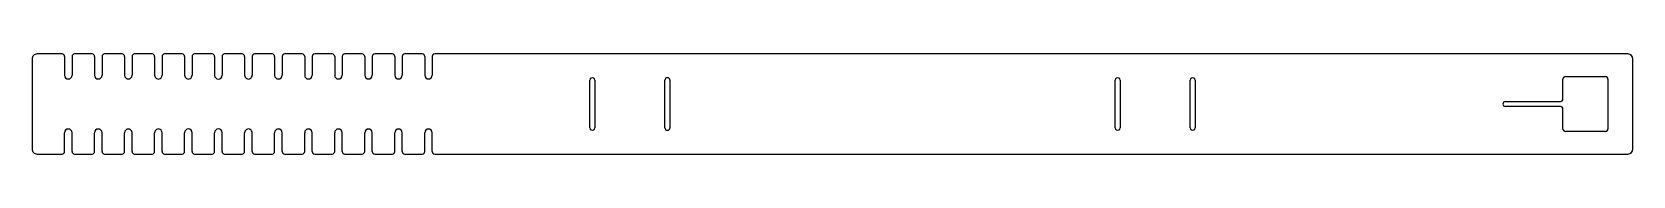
# Model space of a CAD drawing. Extents: x 230 to 2044, y 825 to 938.
import ezdxf

# ---------------------------------------------------------------- set-up
doc = ezdxf.new("R2010")
doc.units = 0
doc.layers.get('0').update_dxf_attribs({"linetype": 'CONTINUOUS'})
doc.layers.add('AXES', color=7, linetype='CONTINUOUS')
doc.layers.add('COPIE_GEOM', color=7, linetype='CONTINUOUS')

msp = doc.modelspace()

# ---------------------------------------------------------------- linework, layer by layer
at = {"color": 5}
for points in [[(229.819935, 932.24334), (229.819935, 830.196097)], [(674.859307, 935.077988), (674.859307, 913.818144)], [(683.363242, 935.077988), (683.363242, 913.818144)], [(2038.3239, 937.912635), (686.19789, 937.912635)], [(2043.99315, 830.196097), (2043.99315, 932.24334)], [(674.859307, 827.361452), (674.859307, 848.621294)], [(683.363242, 827.361452), (683.363242, 848.621294)], [(686.19789, 824.526806), (2038.3239, 824.526806)]]:
    msp.add_lwpolyline(points, dxfattribs=at)
at = {"color": 1}
for points in [[(861.9459, 854.290585), (861.9459, 908.148853)], [(867.615225, 908.148853), (867.615225, 854.290585)], [(946.985325, 854.290585), (946.985325, 908.148853)], [(952.654575, 908.148853), (952.654575, 854.290585)], [(1457.2215, 854.290585), (1457.2215, 908.148853)], [(1462.890825, 908.148853), (1462.890825, 854.290585)], [(1542.26085, 854.290585), (1542.26085, 908.148853)], [(1547.930175, 908.148853), (1547.930175, 854.290585)], [(1964.62305, 886.88901), (1964.62305, 909.566176)], [(1967.45775, 912.400821), (2012.81205, 912.400821)], [(2015.646675, 909.566176), (2015.646675, 852.873263)], [(1899.426225, 884.054365), (1961.788425, 884.054365)], [(1961.788425, 878.385074), (1899.426225, 878.385074)], [(1964.62305, 852.873263), (1964.62305, 875.550428)], [(2012.81205, 850.038617), (1967.45775, 850.038617)]]:
    msp.add_lwpolyline(points, dxfattribs=at)
at = {"color": 5}
for points in [[(231.480432, 936.252138), (230.417233, 935.188939), (229.819934, 933.746931), (229.819935, 932.24334)], [(235.48923, 937.912635), (233.985639, 937.912636), (232.543631, 937.315337), (231.480432, 936.252138)], [(674.029059, 937.082387), (673.497459, 937.613986), (672.776455, 937.912635), (672.02466, 937.912635)], [(674.859307, 935.077988), (674.859308, 935.829783), (674.560659, 936.550787), (674.029059, 937.082387)], [(684.193491, 937.082387), (683.661891, 936.550787), (683.363242, 935.829783), (683.363242, 935.077988)], [(686.19789, 937.912635), (685.446095, 937.912635), (684.725091, 937.613986), (684.193491, 937.082387)], [(2043.99315, 932.24334), (2043.993152, 935.374389), (2041.454948, 937.912612), (2038.3239, 937.912635)], [(229.819935, 830.196097), (229.819935, 828.692507), (230.417234, 827.2505), (231.480433, 826.187301)], [(231.480433, 826.187301), (232.543632, 825.124103), (233.98564, 824.526805), (235.48923, 824.526806)], [(672.02466, 824.526806), (672.776455, 824.526805), (673.497459, 824.825454), (674.029058, 825.357054)], [(674.029058, 825.357054), (674.560658, 825.888653), (674.859307, 826.609656), (674.859307, 827.361452)], [(683.363242, 827.361452), (683.363242, 826.609656), (683.661892, 825.888653), (684.193492, 825.357054)], [(684.193492, 825.357054), (684.725091, 824.825454), (685.446095, 824.526805), (686.19789, 824.526806)], [(2038.3239, 824.526806), (2041.454947, 824.526828), (2043.99315, 827.06505), (2043.99315, 830.196097)]]:
    msp.add_open_spline(points, degree=3, dxfattribs=at)
at = {"color": 1}
for points in [[(863.363231, 910.603743), (862.486184, 910.097379), (861.9459, 909.16158), (861.9459, 908.148853)], [(866.197894, 910.603743), (865.320846, 911.110106), (864.240279, 911.110106), (863.363231, 910.603743)], [(867.615225, 908.148853), (867.615225, 909.16158), (867.074941, 910.097379), (866.197894, 910.603743)], [(949.81995, 910.972588), (948.258678, 910.972588), (946.991335, 909.710114), (946.985325, 908.148853)], [(952.654575, 908.148853), (952.648565, 909.710114), (951.381222, 910.972588), (949.81995, 910.972588)], [(1458.638831, 910.603743), (1457.761784, 910.097379), (1457.2215, 909.16158), (1457.2215, 908.148853)], [(1461.473494, 910.603743), (1460.596446, 911.110106), (1459.515879, 911.110106), (1458.638831, 910.603743)], [(1462.890825, 908.148853), (1462.890825, 909.16158), (1462.350541, 910.097379), (1461.473494, 910.603743)], [(1543.678181, 910.603743), (1542.801134, 910.097379), (1542.26085, 909.16158), (1542.26085, 908.148853)], [(1546.512844, 910.603743), (1545.635796, 911.110106), (1544.555229, 911.110106), (1543.678181, 910.603743)], [(1547.930175, 908.148853), (1547.930175, 909.16158), (1547.389891, 910.097379), (1546.512844, 910.603743)], [(1965.453318, 911.570592), (1964.921707, 911.038991), (1964.62305, 910.31798), (1964.62305, 909.566176)], [(1967.45775, 912.400821), (1966.705946, 912.400835), (1965.984929, 912.102192), (1965.453318, 911.570592)], [(2015.646675, 909.566176), (2015.646675, 911.131699), (2014.377573, 912.400809), (2012.81205, 912.400821)], [(1899.426225, 884.054365), (1897.861263, 884.05356), (1896.593037, 882.784682), (1896.593037, 881.219719)], [(1896.593037, 881.219719), (1896.593037, 879.654757), (1897.861263, 878.385879), (1899.426225, 878.385074)], [(1961.788425, 884.054365), (1963.353948, 884.054376), (1964.62305, 885.323487), (1964.62305, 886.88901)], [(1964.62305, 875.550428), (1964.62305, 877.115951), (1963.353949, 878.385062), (1961.788425, 878.385074)], [(861.9459, 854.290585), (861.9459, 853.277857), (862.486184, 852.342059), (863.363231, 851.835695)], [(866.197894, 851.835695), (867.074941, 852.342059), (867.615225, 853.277857), (867.615225, 854.290585)], [(946.985325, 854.290585), (946.991335, 852.729324), (948.258678, 851.46685), (949.81995, 851.46685)], [(949.81995, 851.46685), (951.381222, 851.46685), (952.648565, 852.729324), (952.654575, 854.290585)], [(1457.2215, 854.290585), (1457.2215, 853.277857), (1457.761784, 852.342059), (1458.638831, 851.835695)], [(1461.473494, 851.835695), (1462.350541, 852.342059), (1462.890825, 853.277857), (1462.890825, 854.290585)], [(1542.26085, 854.290585), (1542.26085, 853.277857), (1542.801134, 852.342059), (1543.678181, 851.835695)], [(1546.512844, 851.835695), (1547.389891, 852.342059), (1547.930175, 853.277857), (1547.930175, 854.290585)], [(1964.62305, 852.873263), (1964.62305, 852.121458), (1964.921707, 851.400447), (1965.453318, 850.868846)], [(2012.81205, 850.038617), (2014.377574, 850.038628), (2015.646675, 851.307739), (2015.646675, 852.873263)], [(863.363231, 851.835695), (864.240279, 851.329331), (865.320846, 851.329331), (866.197894, 851.835695)], [(1458.638831, 851.835695), (1459.515879, 851.329331), (1460.596446, 851.329331), (1461.473494, 851.835695)], [(1543.678181, 851.835695), (1544.555229, 851.329331), (1545.635796, 851.329331), (1546.512844, 851.835695)], [(1965.453318, 850.868846), (1965.984929, 850.337245), (1966.705946, 850.038602), (1967.45775, 850.038617)]]:
    msp.add_open_spline(points, degree=3, dxfattribs=at)
at = {"layer": 'AXES', "color": 5}
for points in [[(263.835683, 937.912635), (235.48923, 937.912635)], [(266.67033, 935.077988), (266.67033, 913.818144)], [(275.174265, 935.077988), (275.174265, 913.818144)], [(297.85143, 937.912635), (278.008912, 937.912635)], [(300.686078, 935.077988), (300.686078, 913.818144)], [(309.190013, 935.077988), (309.190013, 913.818144)], [(331.867178, 937.912635), (312.02466, 937.912635)], [(334.701825, 935.077988), (334.701825, 913.818144)], [(343.20576, 935.077988), (343.20576, 913.818144)], [(365.882925, 937.912635), (346.040408, 937.912635)], [(368.717572, 935.077988), (368.717572, 913.818144)], [(377.221515, 935.077988), (377.221515, 913.818144)], [(399.89868, 937.912635), (380.056155, 937.912635)], [(402.73332, 935.077988), (402.73332, 913.818144)], [(411.237263, 935.077988), (411.237263, 913.818144)], [(433.914427, 937.912635), (414.071902, 937.912635)], [(436.749068, 935.077988), (436.749068, 913.818144)], [(445.25301, 935.077988), (445.25301, 913.818144)], [(467.930175, 937.912635), (448.08765, 937.912635)], [(470.764815, 935.077988), (470.764815, 913.818144)], [(479.268757, 935.077988), (479.268757, 913.818144)], [(501.945922, 937.912635), (482.103398, 937.912635)], [(504.78057, 935.077988), (504.78057, 913.818144)], [(513.284505, 935.077988), (513.284505, 913.818144)], [(535.96167, 937.912635), (516.119152, 937.912635)], [(538.796317, 935.077988), (538.796317, 913.818144)], [(547.300252, 935.077988), (547.300252, 913.818144)], [(569.977418, 937.912635), (550.1349, 937.912635)], [(572.812065, 935.077988), (572.812065, 913.818144)], [(581.316, 935.077988), (581.316, 913.818144)], [(603.993165, 937.912635), (584.150647, 937.912635)], [(606.827812, 935.077988), (606.827812, 913.818144)], [(615.331748, 935.077988), (615.331748, 913.818144)], [(638.008912, 937.912635), (618.166395, 937.912635)], [(266.67033, 827.361452), (266.67033, 848.621294)], [(275.174265, 827.361452), (275.174265, 848.621294)], [(300.686078, 827.361452), (300.686078, 848.621294)], [(309.190013, 827.361452), (309.190013, 848.621294)], [(334.701825, 827.361452), (334.701825, 848.621294)], [(343.20576, 827.361452), (343.20576, 848.621294)], [(368.717572, 827.361452), (368.717572, 848.621294)], [(377.221515, 827.361452), (377.221515, 848.621294)], [(402.73332, 827.361452), (402.73332, 848.621294)], [(411.237263, 827.361452), (411.237263, 848.621294)], [(436.749068, 827.361452), (436.749068, 848.621294)], [(445.25301, 827.361452), (445.25301, 848.621294)], [(470.764815, 827.361452), (470.764815, 848.621294)], [(479.268757, 827.361452), (479.268757, 848.621294)], [(504.78057, 827.361452), (504.78057, 848.621294)], [(513.284505, 827.361452), (513.284505, 848.621294)], [(538.796317, 827.361452), (538.796317, 848.621294)], [(547.300252, 827.361452), (547.300252, 848.621294)], [(572.812065, 827.361452), (572.812065, 848.621294)], [(581.316, 827.361452), (581.316, 848.621294)], [(606.827812, 827.361452), (606.827812, 848.621294)], [(615.331748, 827.361452), (615.331748, 848.621294)], [(235.48923, 824.526806), (263.835683, 824.526806)], [(278.008912, 824.526806), (297.85143, 824.526806)], [(312.02466, 824.526806), (331.867177, 824.526806)], [(346.040408, 824.526806), (365.882925, 824.526806)], [(380.056155, 824.526806), (399.89868, 824.526806)], [(414.071902, 824.526806), (433.914427, 824.526806)], [(448.08765, 824.526806), (467.930175, 824.526806)], [(482.103398, 824.526806), (501.945922, 824.526806)], [(516.119152, 824.526806), (535.96167, 824.526806)], [(550.1349, 824.526806), (569.977418, 824.526806)], [(584.150647, 824.526806), (603.993165, 824.526806)], [(618.166395, 824.526806), (638.008912, 824.526806)]]:
    msp.add_lwpolyline(points, dxfattribs=at)
for points in [[(265.840081, 937.082387), (265.308482, 937.613986), (264.587478, 937.912635), (263.835683, 937.912635)], [(266.67033, 935.077988), (266.67033, 935.829783), (266.371681, 936.550787), (265.840081, 937.082387)], [(276.004514, 937.082387), (275.472914, 936.550787), (275.174265, 935.829783), (275.174265, 935.077988)], [(278.008912, 937.912635), (277.257117, 937.912635), (276.536113, 937.613986), (276.004514, 937.082387)], [(299.855829, 937.082387), (299.324229, 937.613986), (298.603225, 937.912635), (297.85143, 937.912635)], [(300.686078, 935.077988), (300.686078, 935.829783), (300.387429, 936.550787), (299.855829, 937.082387)], [(310.020261, 937.082387), (309.488661, 936.550787), (309.190012, 935.829783), (309.190012, 935.077988)], [(312.02466, 937.912635), (311.272865, 937.912635), (310.551861, 937.613986), (310.020261, 937.082387)], [(333.871576, 937.082387), (333.339977, 937.613986), (332.618973, 937.912635), (331.867178, 937.912635)], [(334.701825, 935.077988), (334.701825, 935.829783), (334.403176, 936.550787), (333.871576, 937.082387)], [(344.036009, 937.082387), (343.504409, 936.550787), (343.20576, 935.829783), (343.20576, 935.077988)], [(346.040408, 937.912635), (345.288612, 937.912635), (344.567608, 937.613986), (344.036009, 937.082387)], [(367.887324, 937.082387), (367.355724, 937.613986), (366.63472, 937.912635), (365.882925, 937.912635)], [(368.717573, 935.077988), (368.717573, 935.829783), (368.418924, 936.550787), (367.887324, 937.082387)], [(380.056155, 937.912635), (378.490625, 937.912632), (377.221514, 936.643518), (377.221515, 935.077988)], [(402.73332, 935.077988), (402.733321, 936.643518), (401.46421, 937.912632), (399.89868, 937.912635)], [(414.071902, 937.912635), (412.506373, 937.912632), (411.237262, 936.643518), (411.237262, 935.077988)], [(436.749068, 935.077988), (436.749068, 936.643518), (435.479957, 937.912632), (433.914427, 937.912635)], [(448.08765, 937.912635), (446.52212, 937.912632), (445.253009, 936.643518), (445.25301, 935.077988)], [(470.764815, 935.077988), (470.764816, 936.643518), (469.495705, 937.912632), (467.930175, 937.912635)], [(482.103398, 937.912635), (480.537868, 937.912632), (479.268757, 936.643518), (479.268757, 935.077988)], [(503.950321, 937.082387), (503.418722, 937.613986), (502.697718, 937.912635), (501.945923, 937.912635)], [(504.78057, 935.077988), (504.78057, 935.829783), (504.481921, 936.550787), (503.950321, 937.082387)], [(514.114754, 937.082387), (513.583154, 936.550787), (513.284505, 935.829783), (513.284505, 935.077988)], [(516.119152, 937.912635), (515.367357, 937.912635), (514.646353, 937.613986), (514.114754, 937.082387)], [(537.966069, 937.082387), (537.434469, 937.613986), (536.713465, 937.912635), (535.96167, 937.912635)], [(538.796317, 935.077988), (538.796318, 935.829783), (538.497669, 936.550787), (537.966069, 937.082387)], [(548.130501, 937.082387), (547.598901, 936.550787), (547.300252, 935.829783), (547.300253, 935.077988)], [(550.1349, 937.912635), (549.383105, 937.912635), (548.662101, 937.613986), (548.130501, 937.082387)], [(571.981816, 937.082387), (571.450217, 937.613986), (570.729213, 937.912635), (569.977418, 937.912635)], [(572.812065, 935.077988), (572.812065, 935.829783), (572.513416, 936.550787), (571.981816, 937.082387)], [(582.146249, 937.082387), (581.614649, 936.550787), (581.316, 935.829783), (581.316, 935.077988)], [(584.150648, 937.912635), (583.398852, 937.912635), (582.677848, 937.613986), (582.146249, 937.082387)], [(605.997564, 937.082387), (605.465964, 937.613986), (604.74496, 937.912635), (603.993165, 937.912635)], [(606.827812, 935.077988), (606.827813, 935.829783), (606.529164, 936.550787), (605.997564, 937.082387)], [(616.161996, 937.082387), (615.630396, 936.550787), (615.331747, 935.829783), (615.331748, 935.077988)], [(618.166395, 937.912635), (617.4146, 937.912635), (616.693596, 937.613986), (616.161996, 937.082387)], [(266.67033, 913.818144), (266.671724, 911.470833), (268.574986, 909.568701), (270.922298, 909.568701)], [(270.922298, 909.568701), (273.269609, 909.568701), (275.172871, 911.470833), (275.174265, 913.818144)], [(300.686077, 913.818144), (300.687785, 911.471055), (302.590955, 909.569269), (304.938045, 909.569269)], [(304.938045, 909.569269), (307.285135, 909.569269), (309.188305, 911.471055), (309.190012, 913.818144)], [(334.701825, 913.818144), (334.703532, 911.471055), (336.606703, 909.569269), (338.953792, 909.569269)], [(338.953792, 909.569269), (341.300882, 909.569269), (343.204053, 911.471055), (343.20576, 913.818144)], [(368.717573, 913.818144), (368.717573, 912.299061), (369.527994, 910.89537), (370.843558, 910.135829)], [(370.843558, 910.135829), (372.159123, 909.376287), (373.779965, 909.376287), (375.095529, 910.135829)], [(375.095529, 910.135829), (376.411094, 910.89537), (377.221515, 912.299061), (377.221515, 913.818144)], [(402.73332, 913.818144), (402.73332, 912.299061), (403.543741, 910.89537), (404.859306, 910.135829)], [(404.859306, 910.135829), (406.17487, 909.376287), (407.795712, 909.376287), (409.111277, 910.135829)], [(409.111277, 910.135829), (410.426841, 910.89537), (411.237262, 912.299061), (411.237262, 913.818144)], [(436.749068, 913.818144), (436.749068, 911.469845), (438.65274, 909.566173), (441.001039, 909.566173)], [(441.001039, 909.566173), (443.349337, 909.566173), (445.25301, 911.469845), (445.25301, 913.818144)], [(470.764815, 913.818144), (470.764815, 912.299061), (471.575236, 910.89537), (472.890801, 910.135829)], [(472.890801, 910.135829), (474.206365, 909.376287), (475.827207, 909.376287), (477.142772, 910.135829)], [(477.142772, 910.135829), (478.458336, 910.89537), (479.268757, 912.299061), (479.268757, 913.818144)], [(504.78057, 913.818144), (504.781964, 911.470833), (506.685226, 909.568701), (509.032538, 909.568701)], [(509.032538, 909.568701), (511.379849, 909.568701), (513.283111, 911.470833), (513.284505, 913.818144)], [(538.796317, 913.818144), (538.798025, 911.471055), (540.701195, 909.569269), (543.048285, 909.569269)], [(543.048285, 909.569269), (545.395375, 909.569269), (547.298545, 911.471055), (547.300253, 913.818144)], [(572.812065, 913.818144), (572.813772, 911.471055), (574.716943, 909.569269), (577.064032, 909.569269)], [(577.064032, 909.569269), (579.411122, 909.569269), (581.314293, 911.471055), (581.316, 913.818144)], [(606.827812, 913.818144), (606.82952, 911.471055), (608.73269, 909.569269), (611.07978, 909.569269)], [(611.07978, 909.569269), (613.42687, 909.569269), (615.33004, 911.471055), (615.331748, 913.818144)], [(674.859307, 913.818144), (674.861015, 911.471055), (676.764185, 909.569269), (679.111275, 909.569269)], [(679.111275, 909.569269), (681.458365, 909.569269), (683.361535, 911.471055), (683.363242, 913.818144)], [(270.922298, 852.870736), (268.574986, 852.870736), (266.671724, 850.968604), (266.67033, 848.621294)], [(275.174265, 848.621294), (275.172871, 850.968604), (273.269609, 852.870736), (270.922298, 852.870736)], [(304.938045, 852.870169), (302.590955, 852.870169), (300.687785, 850.968383), (300.686078, 848.621294)], [(309.190013, 848.621294), (309.188305, 850.968383), (307.285135, 852.870169), (304.938045, 852.870169)], [(338.953792, 852.870169), (336.606703, 852.870169), (334.703532, 850.968383), (334.701825, 848.621294)], [(343.20576, 848.621294), (343.204053, 850.968383), (341.300882, 852.870169), (338.953792, 852.870169)], [(375.095529, 852.303609), (373.779965, 853.06315), (372.159123, 853.06315), (370.843558, 852.303609)], [(406.985291, 852.873264), (404.636993, 852.873264), (402.73332, 850.969592), (402.73332, 848.621294)], [(411.237263, 848.621294), (411.237262, 850.969592), (409.33359, 852.873264), (406.985291, 852.873264)], [(441.001039, 852.873264), (438.65274, 852.873264), (436.749068, 850.969592), (436.749068, 848.621294)], [(445.25301, 848.621294), (445.25301, 850.969592), (443.349337, 852.873264), (441.001039, 852.873264)], [(477.142772, 852.303609), (475.827207, 853.06315), (474.206365, 853.06315), (472.890801, 852.303609)], [(509.032538, 852.870736), (506.685226, 852.870736), (504.781964, 850.968604), (504.78057, 848.621294)], [(513.284505, 848.621294), (513.283111, 850.968604), (511.379849, 852.870736), (509.032538, 852.870736)], [(543.048285, 852.870169), (540.701195, 852.870169), (538.798025, 850.968383), (538.796317, 848.621294)], [(547.300253, 848.621294), (547.298545, 850.968383), (545.395375, 852.870169), (543.048285, 852.870169)], [(577.064032, 852.870169), (574.716943, 852.870169), (572.813772, 850.968383), (572.812065, 848.621294)], [(581.316, 848.621294), (581.314293, 850.968383), (579.411122, 852.870169), (577.064032, 852.870169)], [(611.07978, 852.870169), (608.73269, 852.870169), (606.82952, 850.968383), (606.827812, 848.621294)], [(615.331748, 848.621294), (615.33004, 850.968383), (613.42687, 852.870169), (611.07978, 852.870169)], [(679.111275, 852.870169), (676.764185, 852.870169), (674.861015, 850.968383), (674.859307, 848.621294)], [(683.363242, 848.621294), (683.361535, 850.968383), (681.458365, 852.870169), (679.111275, 852.870169)], [(370.843558, 852.303609), (369.527994, 851.544067), (368.717573, 850.140377), (368.717573, 848.621294)], [(377.221515, 848.621294), (377.221515, 850.140377), (376.411094, 851.544067), (375.095529, 852.303609)], [(472.890801, 852.303609), (471.575236, 851.544067), (470.764815, 850.140377), (470.764815, 848.621294)], [(479.268757, 848.621294), (479.268757, 850.140377), (478.458336, 851.544067), (477.142772, 852.303609)], [(263.835683, 824.526806), (264.587478, 824.526805), (265.308481, 824.825454), (265.840081, 825.357054)], [(265.840081, 825.357054), (266.37168, 825.888653), (266.67033, 826.609656), (266.67033, 827.361452)], [(275.174265, 827.361452), (275.174265, 826.609656), (275.472915, 825.888653), (276.004514, 825.357054)], [(276.004514, 825.357054), (276.536114, 824.825454), (277.257117, 824.526805), (278.008913, 824.526806)], [(297.85143, 824.526806), (298.603225, 824.526805), (299.324229, 824.825454), (299.855828, 825.357054)], [(299.855828, 825.357054), (300.387428, 825.888653), (300.686078, 826.609656), (300.686078, 827.361452)], [(309.190013, 827.361452), (309.190013, 826.609656), (309.488662, 825.888653), (310.020262, 825.357054)], [(310.020262, 825.357054), (310.551861, 824.825454), (311.272865, 824.526805), (312.02466, 824.526806)], [(331.867178, 824.526806), (332.618973, 824.526805), (333.339976, 824.825454), (333.871576, 825.357054)], [(333.871576, 825.357054), (334.403175, 825.888653), (334.701825, 826.609656), (334.701825, 827.361452)], [(343.20576, 827.361452), (343.20576, 826.609656), (343.50441, 825.888653), (344.036009, 825.357054)], [(344.036009, 825.357054), (344.567609, 824.825454), (345.288612, 824.526805), (346.040408, 824.526806)], [(365.882925, 824.526806), (366.63472, 824.526805), (367.355724, 824.825454), (367.887323, 825.357054)], [(367.887323, 825.357054), (368.418923, 825.888653), (368.717573, 826.609656), (368.717573, 827.361452)], [(377.221515, 827.361452), (377.221515, 825.795922), (378.490626, 824.526809), (380.056155, 824.526806)], [(399.89868, 824.526806), (401.464209, 824.526809), (402.73332, 825.795922), (402.73332, 827.361452)], [(411.237263, 827.361452), (411.237263, 825.795922), (412.506373, 824.526809), (414.071903, 824.526806)], [(433.914427, 824.526806), (435.479957, 824.526809), (436.749068, 825.795922), (436.749068, 827.361452)], [(445.25301, 827.361452), (445.25301, 825.795922), (446.522121, 824.526809), (448.08765, 824.526806)], [(467.930175, 824.526806), (469.495704, 824.526809), (470.764815, 825.795922), (470.764815, 827.361452)], [(479.268757, 827.361452), (479.268757, 825.795922), (480.537868, 824.526809), (482.103398, 824.526806)], [(501.945923, 824.526806), (502.697718, 824.526805), (503.418721, 824.825454), (503.950321, 825.357054)], [(503.950321, 825.357054), (504.48192, 825.888653), (504.78057, 826.609656), (504.78057, 827.361452)], [(513.284505, 827.361452), (513.284505, 826.609656), (513.583155, 825.888653), (514.114754, 825.357054)], [(514.114754, 825.357054), (514.646354, 824.825454), (515.367357, 824.526805), (516.119152, 824.526806)], [(535.96167, 824.526806), (536.713465, 824.526805), (537.434469, 824.825454), (537.966068, 825.357054)], [(537.966068, 825.357054), (538.497668, 825.888653), (538.796317, 826.609656), (538.796317, 827.361452)], [(547.300253, 827.361452), (547.300253, 826.609656), (547.598902, 825.888653), (548.130502, 825.357054)], [(548.130502, 825.357054), (548.662101, 824.825454), (549.383105, 824.526805), (550.1349, 824.526806)], [(569.977418, 824.526806), (570.729213, 824.526805), (571.450216, 824.825454), (571.981816, 825.357054)], [(571.981816, 825.357054), (572.513415, 825.888653), (572.812065, 826.609656), (572.812065, 827.361452)], [(581.316, 827.361452), (581.316, 826.609656), (581.61465, 825.888653), (582.146249, 825.357054)], [(582.146249, 825.357054), (582.677849, 824.825454), (583.398852, 824.526805), (584.150648, 824.526806)], [(603.993165, 824.526806), (604.74496, 824.526805), (605.465964, 824.825454), (605.997563, 825.357054)], [(605.997563, 825.357054), (606.529163, 825.888653), (606.827812, 826.609656), (606.827812, 827.361452)], [(615.331748, 827.361452), (615.331748, 826.609656), (615.630397, 825.888653), (616.161997, 825.357054)], [(616.161997, 825.357054), (616.693596, 824.825454), (617.4146, 824.526805), (618.166395, 824.526806)]]:
    msp.add_open_spline(points, degree=3, dxfattribs=at)
at = {"layer": 'COPIE_GEOM', "color": 5}
for points in [[(640.84356, 935.077988), (640.84356, 913.818144)], [(649.347495, 935.077988), (649.347495, 913.818144)], [(672.02466, 937.912635), (652.182143, 937.912635)], [(640.84356, 827.361452), (640.84356, 848.621294)], [(649.347495, 827.361452), (649.347495, 848.621294)], [(652.182143, 824.526806), (672.02466, 824.526806)]]:
    msp.add_lwpolyline(points, dxfattribs=at)
for points in [[(640.013311, 937.082387), (639.481712, 937.613986), (638.760708, 937.912635), (638.008912, 937.912635)], [(640.84356, 935.077988), (640.84356, 935.829783), (640.544911, 936.550787), (640.013311, 937.082387)], [(650.177744, 937.082387), (649.646144, 936.550787), (649.347495, 935.829783), (649.347495, 935.077988)], [(652.182143, 937.912635), (651.430347, 937.912635), (650.709343, 937.613986), (650.177744, 937.082387)], [(640.84356, 913.818144), (640.844954, 911.470833), (642.748216, 909.568701), (645.095528, 909.568701)], [(645.095528, 909.568701), (647.442839, 909.568701), (649.346101, 911.470833), (649.347495, 913.818144)], [(645.095528, 852.870736), (642.748216, 852.870736), (640.844954, 850.968604), (640.84356, 848.621294)], [(649.347495, 848.621294), (649.346101, 850.968604), (647.442839, 852.870736), (645.095528, 852.870736)], [(638.008912, 824.526806), (638.760708, 824.526805), (639.481711, 824.825454), (640.013311, 825.357054)], [(640.013311, 825.357054), (640.54491, 825.888653), (640.84356, 826.609656), (640.84356, 827.361452)], [(649.347495, 827.361452), (649.347495, 826.609656), (649.646145, 825.888653), (650.177744, 825.357054)], [(650.177744, 825.357054), (650.709344, 824.825454), (651.430347, 824.526805), (652.182143, 824.526806)]]:
    msp.add_open_spline(points, degree=3, dxfattribs=at)

doc.saveas('drawing.dxf')
